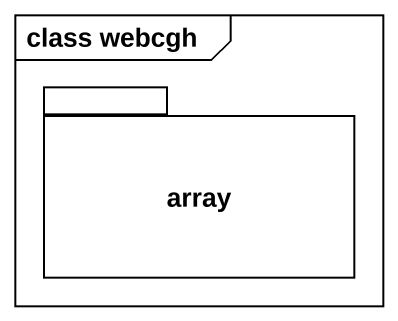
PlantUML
@startuml
mainframe class webcgh
package array {
}
@enduml
